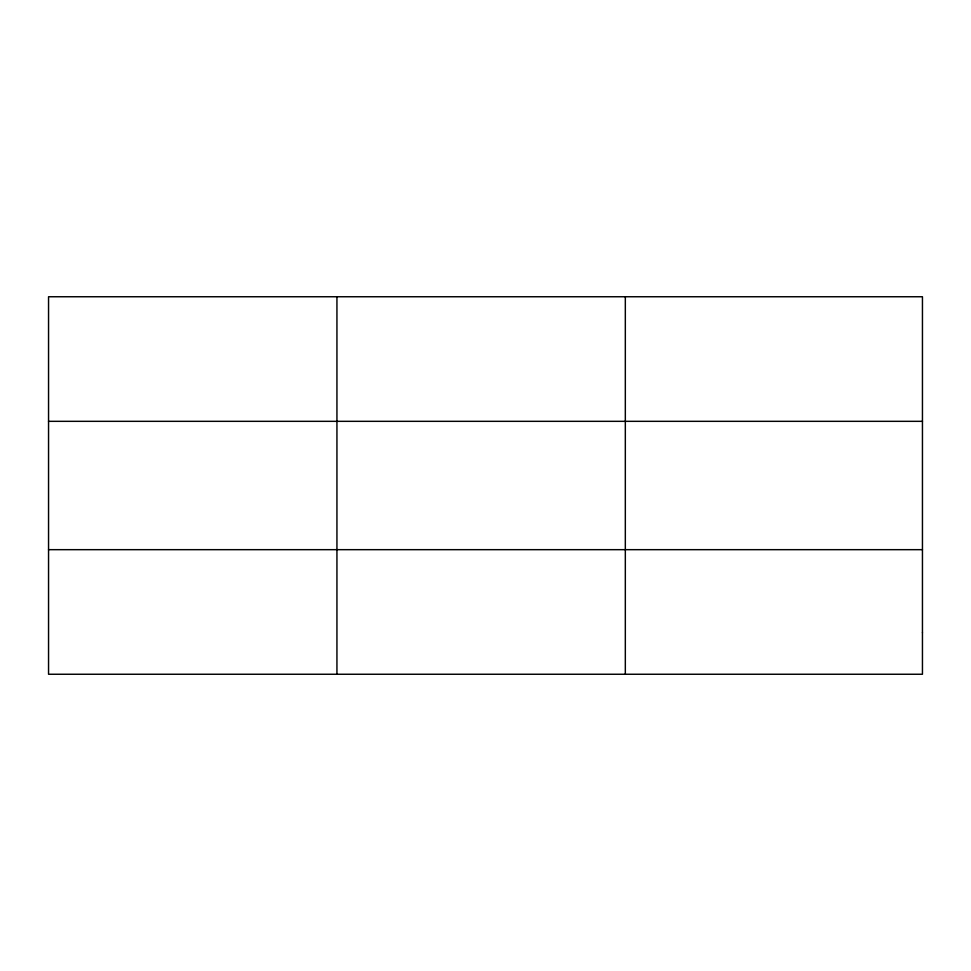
<?xml version="1.0" encoding="UTF-8"?>
<svg xmlns="http://www.w3.org/2000/svg" width="971" height="971" viewBox="0 0 971 971"><rect width="100%" height="100%" fill="white"/><g stroke="black" fill="none" stroke-linecap="round" stroke-linejoin="round"><path stroke-width="1.46" d="M336.937 296.75L336.937 674.25M625.324 296.75L625.324 674.25M48.55 421.329L922.45 421.329M48.55 549.671L922.45 549.671M922.45 632.728L922.45 674.25L48.55 674.25L48.55 296.75L922.45 296.75L922.45 632.728"/></g></svg>
